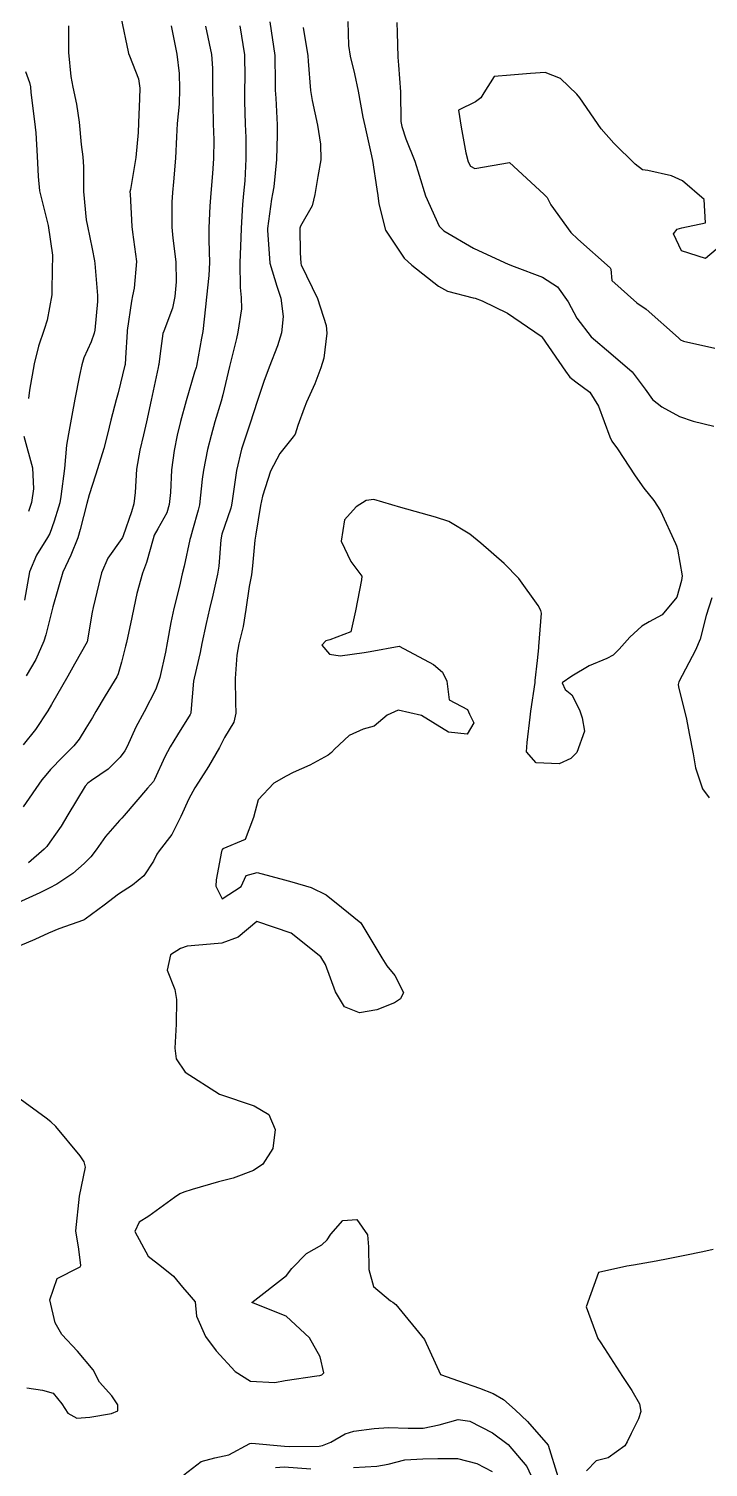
# Model space of a CAD drawing. Header units: metres. Extents: x 318500 to 325275, y 7408834 to 7428799.
# Drawn here: x 323966.5 to 324005.7, y 7421058.5 to 7421141.5 of the extents above; entities that cross this region are included whole.
import ezdxf

# ---------------------------------------------------------------- set-up
doc = ezdxf.new("R2010")
doc.units = ezdxf.units.M
doc.header["$MEASUREMENT"] = 0
for name, color, linetype in [('Curvas de Nivel 1m', 11, 'Continuous'), ('Curvas de Nivel 5m', 15, 'Continuous'), ('Vias Primárias', 230, 'Continuous')]:
    doc.layers.add(name, color=color, linetype=linetype)

msp = doc.modelspace()

# ---------------------------------------------------------------- linework, layer by layer
at = {"layer": 'Curvas de Nivel 1m', "flags": 128}
for points, elevation in [([(323971.782, 7421142.135), (323972.183, 7421140.22), (323972.209, 7421140.131), (323972.268, 7421139.978), (323972.786, 7421138.653), (323972.861, 7421138.121), (323972.836, 7421137.526), (323972.78, 7421136.122), (323972.763, 7421135.571), (323972.632, 7421134.123), (323972.323, 7421132.279), (323972.297, 7421132.128), (323972.298, 7421131.998), (323972.4, 7421130.126), (323972.449, 7421129.812), (323972.665, 7421128.122), (323972.545, 7421126.573), (323972.451, 7421126.125), (323972.389, 7421125.822), (323972.141, 7421124.129), (323972.134, 7421124.054), (323972.036, 7421122.551), (323972.012, 7421122.149), (323972.005, 7421122.13), (323971.608, 7421120.54), (323971.501, 7421120.135), (323971.182, 7421118.949), (323970.998, 7421118.14), (323970.789, 7421117.32), (323970.428, 7421116.145), (323970.314, 7421115.778), (323969.935, 7421114.635), (323969.8, 7421114.152), (323969.424, 7421112.641), (323969.292, 7421112.159), (323968.891, 7421111.159), (323968.418, 7421110.172), (323967.85, 7421108.18), (323967.449, 7421106.562), (323967.334, 7421106.187), (323966.859, 7421105.139), (323966.301, 7421104.202)], 738), ([(323982.295, 7421141.626), (323982.55, 7421139.987), (323982.581, 7421139.672), (323982.718, 7421137.985), (323982.812, 7421137.414), (323983.116, 7421135.981), (323983.292, 7421134.89), (323983.307, 7421133.979), (323983.142, 7421133.019), (323982.967, 7421131.982), (323982.808, 7421131.336), (323982.142, 7421130.152), (323982.092, 7421130.039), (323982.088, 7421129.991), (323982.12, 7421128.64), (323982.155, 7421127.99), (323982.181, 7421127.918), (323983.112, 7421125.98), (323983.613, 7421124.429), (323983.654, 7421123.974), (323983.479, 7421122.535), (323983.318, 7421121.977), (323982.955, 7421121.047), (323982.49, 7421119.985), (323982.345, 7421119.647), (323981.99, 7421118.651), (323981.82, 7421118.155), (323981.715, 7421117.994), (323980.935, 7421117.036), (323980.396, 7421116.013), (323979.935, 7421114.558), (323979.829, 7421114.022), (323979.552, 7421112.378), (323979.498, 7421112.026), (323979.364, 7421110.541), (323979.303, 7421110.029), (323979.183, 7421109.35), (323978.979, 7421108.033), (323978.819, 7421107.052), (323978.571, 7421106.039), (323978.457, 7421105.394), (323978.369, 7421104.041), (323978.385, 7421102.65), (323978.409, 7421102.04), (323978.283, 7421101.522), (323977.749, 7421100.63), (323977.552, 7421100.243), (323977.453, 7421100.053), (323976.818, 7421098.965), (323976.25, 7421098.065), (323976.046, 7421097.727), (323975.7, 7421097.1), (323975.234, 7421096.077), (323974.715, 7421095.043), (323973.979, 7421094.095), (323973.846, 7421093.908), (323973.651, 7421093.498), (323973.101, 7421092.645), (323972.433, 7421092.118), (323971.625, 7421091.592), (323970.808, 7421090.948), (323969.715, 7421090.149), (323969.651, 7421090.108), (323969.609, 7421090.087), (323968.187, 7421089.585), (323967.597, 7421089.346), (323966.801, 7421088.979), (323965.584, 7421088.445)], 733), ([(323980.371, 7421141.947), (323980.656, 7421140.014), (323980.676, 7421138.436), (323980.683, 7421138.014), (323980.716, 7421137.54), (323980.785, 7421136.012), (323980.797, 7421135.425), (323980.755, 7421134.012), (323980.588, 7421132.428), (323980.511, 7421132.015), (323980.459, 7421131.722), (323980.237, 7421130.019), (323980.232, 7421129.925), (323980.37, 7421128.016), (323980.769, 7421126.682), (323981.001, 7421126.006), (323981.14, 7421124.938), (323981.042, 7421124.005), (323980.814, 7421123.243), (323980.329, 7421122.016), (323980.022, 7421121.195), (323979.633, 7421120.026), (323979.24, 7421118.783), (323978.987, 7421118.035), (323978.731, 7421117.276), (323978.438, 7421116.043), (323978.189, 7421114.303), (323978.15, 7421114.047), (323978.108, 7421113.867), (323977.919, 7421113.308), (323977.594, 7421112.364), (323977.532, 7421112.054), (323977.415, 7421110.517), (323977.347, 7421110.055), (323977.069, 7421108.847), (323976.89, 7421108.06), (323976.692, 7421107.207), (323976.441, 7421106.064), (323976.338, 7421105.539), (323975.991, 7421104.068), (323975.963, 7421103.894), (323975.816, 7421102.07), (323975.804, 7421102.036), (323975.769, 7421101.971), (323975.041, 7421100.79), (323974.623, 7421100.087), (323974.313, 7421099.51), (323973.712, 7421098.208), (323973.674, 7421098.137), (323973.653, 7421098.101), (323973.312, 7421097.712), (323971.961, 7421096.126), (323971.83, 7421095.985), (323971.686, 7421095.841), (323970.893, 7421094.916), (323970.344, 7421094.143), (323970.045, 7421093.755), (323969.648, 7421093.355), (323969.007, 7421092.792), (323968.08, 7421092.173), (323967.627, 7421091.93), (323967.099, 7421091.66), (323965.618, 7421090.989)], 734), ([(323976.659, 7421141.702), (323976.999, 7421140.063), (323977.051, 7421139.274), (323977.054, 7421138.062), (323977.077, 7421137.222), (323977.103, 7421136.061), (323977.127, 7421135.14), (323977.113, 7421134.061), (323977.057, 7421133.186), (323976.958, 7421132.062), (323976.909, 7421131.313), (323976.855, 7421130.063), (323976.853, 7421129.339), (323976.886, 7421128.062), (323976.855, 7421127.31), (323976.716, 7421126.064), (323976.653, 7421125.493), (323976.491, 7421124.066), (323976.432, 7421123.688), (323976.125, 7421122.069), (323976.107, 7421121.991), (323976.027, 7421121.722), (323975.531, 7421120.077), (323975.203, 7421118.871), (323975.027, 7421118.084), (323974.848, 7421117.205), (323974.687, 7421116.089), (323974.63, 7421114.782), (323974.566, 7421114.09), (323974.416, 7421113.6), (323973.909, 7421112.679), (323973.7, 7421112.306), (323973.63, 7421112.104), (323973.244, 7421110.745), (323973.024, 7421110.113), (323972.692, 7421108.951), (323972.52, 7421108.12), (323972.41, 7421107.553), (323972.1, 7421106.126), (323972.042, 7421105.901), (323971.803, 7421104.993), (323971.609, 7421104.315), (323971.529, 7421104.133), (323970.871, 7421103.047), (323970.331, 7421102.144), (323970.124, 7421101.787), (323969.755, 7421101.182), (323969.362, 7421100.54), (323969.056, 7421100.16), (323968.402, 7421099.498), (323967.719, 7421098.782), (323967.433, 7421098.465), (323967.209, 7421098.188), (323966.124, 7421096.634)], 736), ([(323974.671, 7421141.718), (323975.004, 7421140.089), (323975.138, 7421138.966), (323975.163, 7421138.086), (323975.127, 7421137.197), (323975.028, 7421136.088), (323974.985, 7421135.312), (323974.928, 7421134.089), (323974.802, 7421132.716), (323974.746, 7421132.091), (323974.72, 7421131.533), (323974.703, 7421130.092), (323974.762, 7421129.459), (323974.946, 7421128.087), (323974.959, 7421126.947), (323974.881, 7421126.088), (323974.745, 7421125.425), (323974.243, 7421124.097), (323974.201, 7421123.954), (323974.041, 7421122.801), (323973.958, 7421122.174), (323973.949, 7421122.101), (323973.93, 7421122.003), (323973.524, 7421120.107), (323973.248, 7421118.854), (323973.074, 7421118.114), (323972.864, 7421117.219), (323972.679, 7421116.119), (323972.594, 7421114.778), (323972.522, 7421114.121), (323972.381, 7421113.665), (323971.902, 7421112.277), (323971.859, 7421112.172), (323971.833, 7421112.131), (323971.027, 7421110.994), (323970.662, 7421110.142), (323970.497, 7421109.51), (323970.18, 7421108.147), (323970.123, 7421107.87), (323969.82, 7421106.15), (323969.101, 7421104.86), (323968.712, 7421104.166), (323967.774, 7421102.549), (323967.556, 7421102.183), (323966.844, 7421101.103), (323966.136, 7421100.204)], 737), ([(323968.75, 7421141.716), (323968.755, 7421140.173), (323968.876, 7421138.79), (323968.998, 7421138.169), (323969.21, 7421137.191), (323969.359, 7421136.163), (323969.484, 7421134.877), (323969.578, 7421134.159), (323969.607, 7421133.582), (323969.607, 7421132.158), (323969.773, 7421130.528), (323969.849, 7421130.154), (323970.12, 7421128.847), (323970.245, 7421128.149), (323970.263, 7421127.994), (323970.423, 7421126.147), (323970.418, 7421125.814), (323970.267, 7421124.148), (323970.236, 7421123.969), (323970.05, 7421123.477), (323969.642, 7421122.55), (323969.515, 7421122.158), (323969.388, 7421121.524), (323969.122, 7421120.163), (323968.946, 7421119.215), (323968.74, 7421118.169), (323968.635, 7421117.505), (323968.518, 7421116.171), (323968.314, 7421114.555), (323968.241, 7421114.175), (323968.173, 7421113.93), (323967.914, 7421113.122), (323967.666, 7421112.421), (323967.545, 7421112.185), (323966.911, 7421111.168), (323966.507, 7421110.2), (323966.209, 7421108.56)], 739), ([(323984.868, 7421141.961), (323984.907, 7421140.589), (323984.996, 7421139.959), (323985.246, 7421138.941), (323985.46, 7421137.952), (323985.729, 7421136.446), (323985.841, 7421135.946), (323986.197, 7421134.394), (323986.282, 7421133.939), (323986.535, 7421132.296), (323986.597, 7421131.934), (323986.661, 7421131.435), (323987.031, 7421129.927), (323988.116, 7421128.304), (323988.555, 7421127.906), (323990.098, 7421126.692), (323990.613, 7421126.4), (323992.092, 7421126.025), (323992.223, 7421125.989), (323992.619, 7421125.852), (323994.08, 7421125.139), (323996.014, 7421123.81), (323996.059, 7421123.759), (323997.418, 7421121.789), (323997.68, 7421121.439), (323998.024, 7421121.163), (323998.825, 7421120.575), (323999.328, 7421119.76), (323999.984, 7421117.99), (324000.109, 7421117.749), (324000.421, 7421117.297), (324001.45, 7421115.735), (324001.943, 7421115.022), (324002.528, 7421114.314), (324002.907, 7421113.715), (324003.771, 7421111.833), (324003.837, 7421111.701), (324003.897, 7421111.515), (324004.151, 7421109.973), (324004.129, 7421109.696), (324003.86, 7421108.741), (324003.004, 7421107.713), (324002.25, 7421107.318), (324001.84, 7421107.056), (324001.148, 7421106.419), (324000.526, 7421105.743), (324000.168, 7421105.395), (323999.812, 7421105.203), (323998.8, 7421104.771), (323997.796, 7421104.168), (323997.232, 7421103.788), (323997.413, 7421103.412), (323997.783, 7421103.092), (323998.231, 7421102.229), (323998.396, 7421101.771), (323998.532, 7421100.995), (323998.076, 7421099.775), (323997.736, 7421099.421), (323997.062, 7421099.122), (323995.73, 7421099.175), (323995.171, 7421099.816), (323995.215, 7421100.348), (323995.393, 7421101.814), (323995.435, 7421102.152), (323995.677, 7421103.811), (323995.685, 7421103.917), (323995.809, 7421105.082), (323995.886, 7421105.809), (323995.893, 7421105.881), (323996.033, 7421107.807), (323996.005, 7421107.961), (323995.854, 7421108.252), (323994.737, 7421109.821), (323993.883, 7421110.673), (323992.547, 7421111.85), (323991.908, 7421112.378), (323990.696, 7421113.101), (323989.922, 7421113.354), (323987.93, 7421113.91), (323986.366, 7421114.365), (323985.934, 7421114.314), (323985.347, 7421113.949), (323984.672, 7421113.205), (323984.491, 7421111.961), (323985.049, 7421110.786), (323985.668, 7421109.943), (323985.656, 7421109.731), (323985.313, 7421107.948), (323985.047, 7421106.736), (323983.825, 7421106.274), (323983.589, 7421106.207), (323983.374, 7421105.974), (323983.812, 7421105.441), (323984.426, 7421105.345), (323985.814, 7421105.55), (323986.149, 7421105.601), (323987.82, 7421105.91), (323989.804, 7421104.844), (323990.325, 7421104.41), (323990.585, 7421103.878), (323990.713, 7421102.809), (323991.774, 7421102.254), (323991.895, 7421101.982), (323991.95, 7421101.857), (323992.129, 7421101.49), (323991.755, 7421100.831), (323990.684, 7421100.948), (323989.764, 7421101.496), (323989.123, 7421101.896), (323987.773, 7421102.218), (323987.129, 7421101.92), (323986.396, 7421101.295), (323985.758, 7421101.119), (323984.95, 7421100.754), (323984.103, 7421099.965), (323983.93, 7421099.775), (323983.735, 7421099.624), (323982.671, 7421099.035), (323981.719, 7421098.618), (323981.303, 7421098.409), (323980.6, 7421098.007), (323979.7, 7421097.033), (323979.429, 7421096.024), (323978.948, 7421094.753), (323977.662, 7421094.2), (323977.591, 7421094.121), (323977.569, 7421094.051), (323977.262, 7421092.427), (323977.242, 7421092.054), (323977.623, 7421091.317), (323978.717, 7421092.034), (323978.996, 7421092.674), (323979.642, 7421092.836), (323981.211, 7421092.421), (323981.635, 7421092.302), (323982.755, 7421091.979), (323983.626, 7421091.546), (323984.502, 7421090.84), (323985.61, 7421089.94), (323986.831, 7421087.921), (323987.118, 7421087.461), (323987.57, 7421086.889), (323988.074, 7421085.905), (323987.914, 7421085.547), (323987.551, 7421085.322), (323986.533, 7421084.913), (323985.538, 7421084.733), (323984.673, 7421085.085), (323984.152, 7421085.961), (323983.573, 7421087.532), (323983.315, 7421087.973), (323981.6, 7421089.333), (323979.61, 7421090.02), (323978.53, 7421089.102), (323977.591, 7421088.766), (323976.951, 7421088.695), (323975.588, 7421088.593), (323975.212, 7421088.449), (323974.63, 7421088.084), (323974.45, 7421087.204), (323974.878, 7421086.08), (323974.981, 7421085.515), (323974.957, 7421084.079), (323974.892, 7421082.697), (323974.967, 7421082.078), (323975.489, 7421081.308), (323977.47, 7421080.04), (323979.464, 7421079.375), (323980.317, 7421078.866), (323980.67, 7421078.002), (323980.533, 7421076.904), (323979.971, 7421076.012), (323979.416, 7421075.637), (323978.255, 7421075.188), (323977.409, 7421074.979), (323975.878, 7421074.544), (323975.395, 7421074.377), (323975.177, 7421074.29), (323974.863, 7421074.078), (323973.379, 7421073.003), (323972.82, 7421072.661), (323972.569, 7421072.108), (323973.349, 7421070.696), (323974.122, 7421070.088), (323974.799, 7421069.542), (323975.328, 7421068.895), (323975.717, 7421068.457), (323976.059, 7421068.059), (323976.136, 7421067.229), (323976.648, 7421066.05), (323977.278, 7421065.232), (323978.369, 7421064.029), (323979.255, 7421063.476), (323980.663, 7421063.408), (323981.255, 7421063.505), (323983.078, 7421063.783), (323983.258, 7421063.808), (323983.374, 7421063.844), (323983.491, 7421063.958), (323983.274, 7421064.874), (323982.662, 7421065.969), (323981.309, 7421067.237), (323979.32, 7421068.02), (323981.336, 7421069.567), (323981.641, 7421069.985), (323982.477, 7421070.849), (323983.361, 7421071.352), (323983.678, 7421071.644), (323983.889, 7421071.955), (323984.579, 7421072.751), (323985.383, 7421072.813), (323985.997, 7421071.931), (323986.058, 7421071.231), (323986.072, 7421069.929), (323986.345, 7421068.939), (323987.322, 7421068.109), (323987.455, 7421068.042), (323987.629, 7421067.905), (323989.29, 7421065.88), (323990.214, 7421063.87), (323991.256, 7421063.489), (323992.474, 7421063.063), (323993.249, 7421062.755), (323993.852, 7421062.426), (323994.515, 7421061.811), (323995.23, 7421061.15), (323996.436, 7421059.788), (323996.988, 7421057.977)], 732), ([(323987.699, 7421141.919), (323987.714, 7421141.342), (323987.758, 7421139.918), (323987.788, 7421139.44), (323987.898, 7421137.915), (323987.933, 7421136.206), (323987.976, 7421135.914), (323988.209, 7421135.197), (323988.724, 7421133.905), (323988.983, 7421133.101), (323989.356, 7421131.898), (323990.144, 7421130.152), (323990.398, 7421129.886), (323992.125, 7421128.884), (323993.899, 7421128.047), (323994.112, 7421127.963), (323994.473, 7421127.826), (323996.104, 7421127.211), (323996.962, 7421126.66), (323997.579, 7421125.788), (323998.076, 7421124.847), (323998.914, 7421123.767), (324000.046, 7421122.812), (324001.278, 7421121.738), (324002.02, 7421120.742), (324002.447, 7421120.156), (324002.995, 7421119.715), (324004.002, 7421119.166), (324004.786, 7421118.901), (324005.994, 7421118.602)], 731), ([(324005.865, 7421108.699), (324005.548, 7421107.675), (324005.199, 7421106.31), (324004.928, 7421105.683), (324003.961, 7421103.857), (324003.922, 7421103.698), (324003.944, 7421103.552), (324004.408, 7421101.69), (324004.572, 7421100.874), (324004.789, 7421099.684), (324004.933, 7421098.883), (324005.34, 7421097.676), (324005.712, 7421097.15)], 731), ([(323966.346, 7421063.087), (323967.242, 7421062.961), (323967.861, 7421062.792), (323968.371, 7421062.163), (323968.707, 7421061.632), (323969.228, 7421061.333), (323969.974, 7421061.393), (323971.232, 7421061.61), (323971.595, 7421061.756), (323971.599, 7421062.116), (323971.245, 7421062.634), (323970.534, 7421063.412), (323970.174, 7421064.136), (323969.276, 7421065.205), (323968.367, 7421066.164), (323967.97, 7421066.843), (323967.677, 7421068.174), (323968.103, 7421069.394), (323969.338, 7421070.037), (323969.415, 7421070.073), (323969.452, 7421070.148), (323969.354, 7421071.091), (323969.169, 7421072.153), (323969.39, 7421074.15), (323969.73, 7421075.83), (323969.644, 7421076.147), (323969.425, 7421076.492), (323968.015, 7421078.172), (323967.727, 7421078.45), (323967.455, 7421078.665), (323965.756, 7421079.908)], 732), ([(324005.953, 7421071.072), (324005.359, 7421070.95), (324004.306, 7421070.736), (324003.353, 7421070.542), (324002.66, 7421070.4), (324001.347, 7421070.179), (324000.964, 7421070.116), (323999.34, 7421069.75), (323998.625, 7421067.76), (323999.293, 7421065.937), (323999.422, 7421065.749), (323999.672, 7421065.359), (324000.708, 7421063.736), (324001.252, 7421062.932), (324001.694, 7421062.173), (324001.768, 7421061.722), (324001.648, 7421061.31), (324001.221, 7421060.449), (324000.98, 7421059.966), (324000.844, 7421059.734), (323999.885, 7421059.055), (323999.197, 7421058.878), (323998.639, 7421058.308)], 731), ([(323975.394, 7421058.067), (323976.401, 7421058.843), (323977.195, 7421059.055), (323978.006, 7421059.224), (323979.208, 7421059.882), (323979.323, 7421059.903), (323981.206, 7421059.719), (323981.489, 7421059.703), (323983.207, 7421059.73), (323983.409, 7421059.756), (323983.887, 7421059.953), (323984.72, 7421060.443), (323985.22, 7421060.597), (323986.396, 7421060.748), (323987.223, 7421060.794), (323988.35, 7421060.766), (323989.223, 7421060.77), (323990.136, 7421060.962), (323991.231, 7421061.262), (323991.912, 7421061.168), (323993.22, 7421060.5), (323994.123, 7421059.816), (323995.191, 7421058.558), (323995.543, 7421057.796)], 733), ([(323980.702, 7421058.483), (323981.188, 7421058.527), (323982.736, 7421058.418)], 734), ([(323985.188, 7421058.498), (323986.534, 7421058.576), (323987.192, 7421058.687), (323988.162, 7421058.929), (323989.197, 7421058.99), (323990.067, 7421059.002), (323991.197, 7421059.007), (323992.313, 7421058.723), (323993.186, 7421058.251)], 734)]:
    msp.add_lwpolyline(points, dxfattribs=dict(at, elevation=elevation))
at = {"layer": 'Curvas de Nivel 5m', "flags": 128}
for points, elevation in [([(323978.629, 7421141.711), (323978.911, 7421140.04), (323978.931, 7421138.715), (323978.898, 7421138.04), (323978.902, 7421137.378), (323978.95, 7421136.039), (323978.973, 7421135.274), (323978.976, 7421134.038), (323978.914, 7421132.775), (323978.845, 7421132.04), (323978.793, 7421131.408), (323978.708, 7421130.041), (323978.689, 7421129.484), (323978.638, 7421128.042), (323978.66, 7421126.606), (323978.719, 7421126.041), (323978.73, 7421125.39), (323978.523, 7421124.043), (323978.438, 7421123.661), (323978.03, 7421122.05), (323977.657, 7421120.41), (323977.562, 7421120.054), (323977.196, 7421118.854), (323976.972, 7421118.06), (323976.769, 7421117.261), (323976.53, 7421116.064), (323976.461, 7421115.549), (323976.302, 7421114.066), (323976.234, 7421113.758), (323975.908, 7421112.604), (323975.783, 7421112.19), (323975.746, 7421112.072), (323975.42, 7421110.533), (323975.314, 7421110.078), (323975.145, 7421109.363), (323974.832, 7421108.085), (323974.649, 7421107.277), (323974.436, 7421106.091), (323974.341, 7421105.563), (323974.019, 7421104.097), (323973.783, 7421103.416), (323973.106, 7421102.11), (323972.64, 7421101.233), (323972.126, 7421100.124), (323971.993, 7421099.869), (323971.73, 7421099.496), (323971.045, 7421098.812), (323970.069, 7421098.146), (323969.858, 7421097.999), (323969.707, 7421097.817), (323968.718, 7421096.165), (323968.33, 7421095.521), (323967.666, 7421094.584), (323967.496, 7421094.349), (323967.349, 7421094.185), (323966.439, 7421093.407)], 735), ([(323966.259, 7421139.078), (323966.497, 7421138.451), (323966.547, 7421138.206), (323966.58, 7421137.87), (323966.796, 7421136.201), (323966.866, 7421135.544), (323966.944, 7421134.199), (323966.994, 7421133.014), (323967.081, 7421132.196), (323967.384, 7421130.959), (323967.571, 7421130.189), (323967.826, 7421128.473), (323967.823, 7421128.184), (323967.807, 7421127.885), (323967.793, 7421126.184), (323967.52, 7421124.736), (323967.343, 7421124.191), (323967.022, 7421123.218), (323966.758, 7421122.199), (323966.507, 7421120.694), (323966.433, 7421120.204)], 740), ([(324006.127, 7421128.808), (324005.511, 7421128.294), (324004.125, 7421128.723), (324003.661, 7421129.707), (324003.866, 7421129.982), (324004.145, 7421130.065), (324005.499, 7421130.338), (324005.438, 7421131.687), (324004.181, 7421132.771), (324003.543, 7421133.069), (324002.186, 7421133.363), (324001.863, 7421133.409), (324001.443, 7421133.741), (324000.208, 7421134.937), (323999.477, 7421135.767), (323998.247, 7421137.571), (323998.084, 7421137.782), (323997.132, 7421138.67), (323996.262, 7421139.024), (323995.398, 7421138.959), (323994.26, 7421138.872), (323993.31, 7421138.799), (323992.718, 7421137.855), (323992.547, 7421137.554), (323992.242, 7421137.337), (323991.25, 7421136.86), (323991.413, 7421135.872), (323991.676, 7421134.39), (323991.812, 7421133.866), (323991.95, 7421133.626), (323992.186, 7421133.491), (323994.19, 7421133.83), (323996.172, 7421132), (323996.275, 7421131.912), (323996.365, 7421131.807), (323996.587, 7421131.38), (323997.739, 7421129.786), (323998.134, 7421129.413), (324000.008, 7421127.752), (324000.038, 7421127.68), (324000.103, 7421127.012), (324001.534, 7421125.736), (324002.084, 7421125.36), (324003.94, 7421123.702), (324004.058, 7421123.596), (324004.233, 7421123.522), (324006.052, 7421123.114)], 730), ([(323966.162, 7421118.023), (323966.667, 7421116.199), (323966.737, 7421114.997), (323966.614, 7421114.2), (323966.437, 7421113.687)], 740)]:
    msp.add_lwpolyline(points, dxfattribs=dict(at, elevation=elevation))
at = {"layer": 'Vias Primárias'}
for points in [[(323715.644, 7420145.548, 0), (323709.04, 7420132.939)], [(323831.088, 7420001.787, 0), (323833.844, 7420008.443, 0.220888)]]:
    msp.add_lwpolyline(points, format="xyb", dxfattribs=at)

doc.saveas('drawing.dxf')
